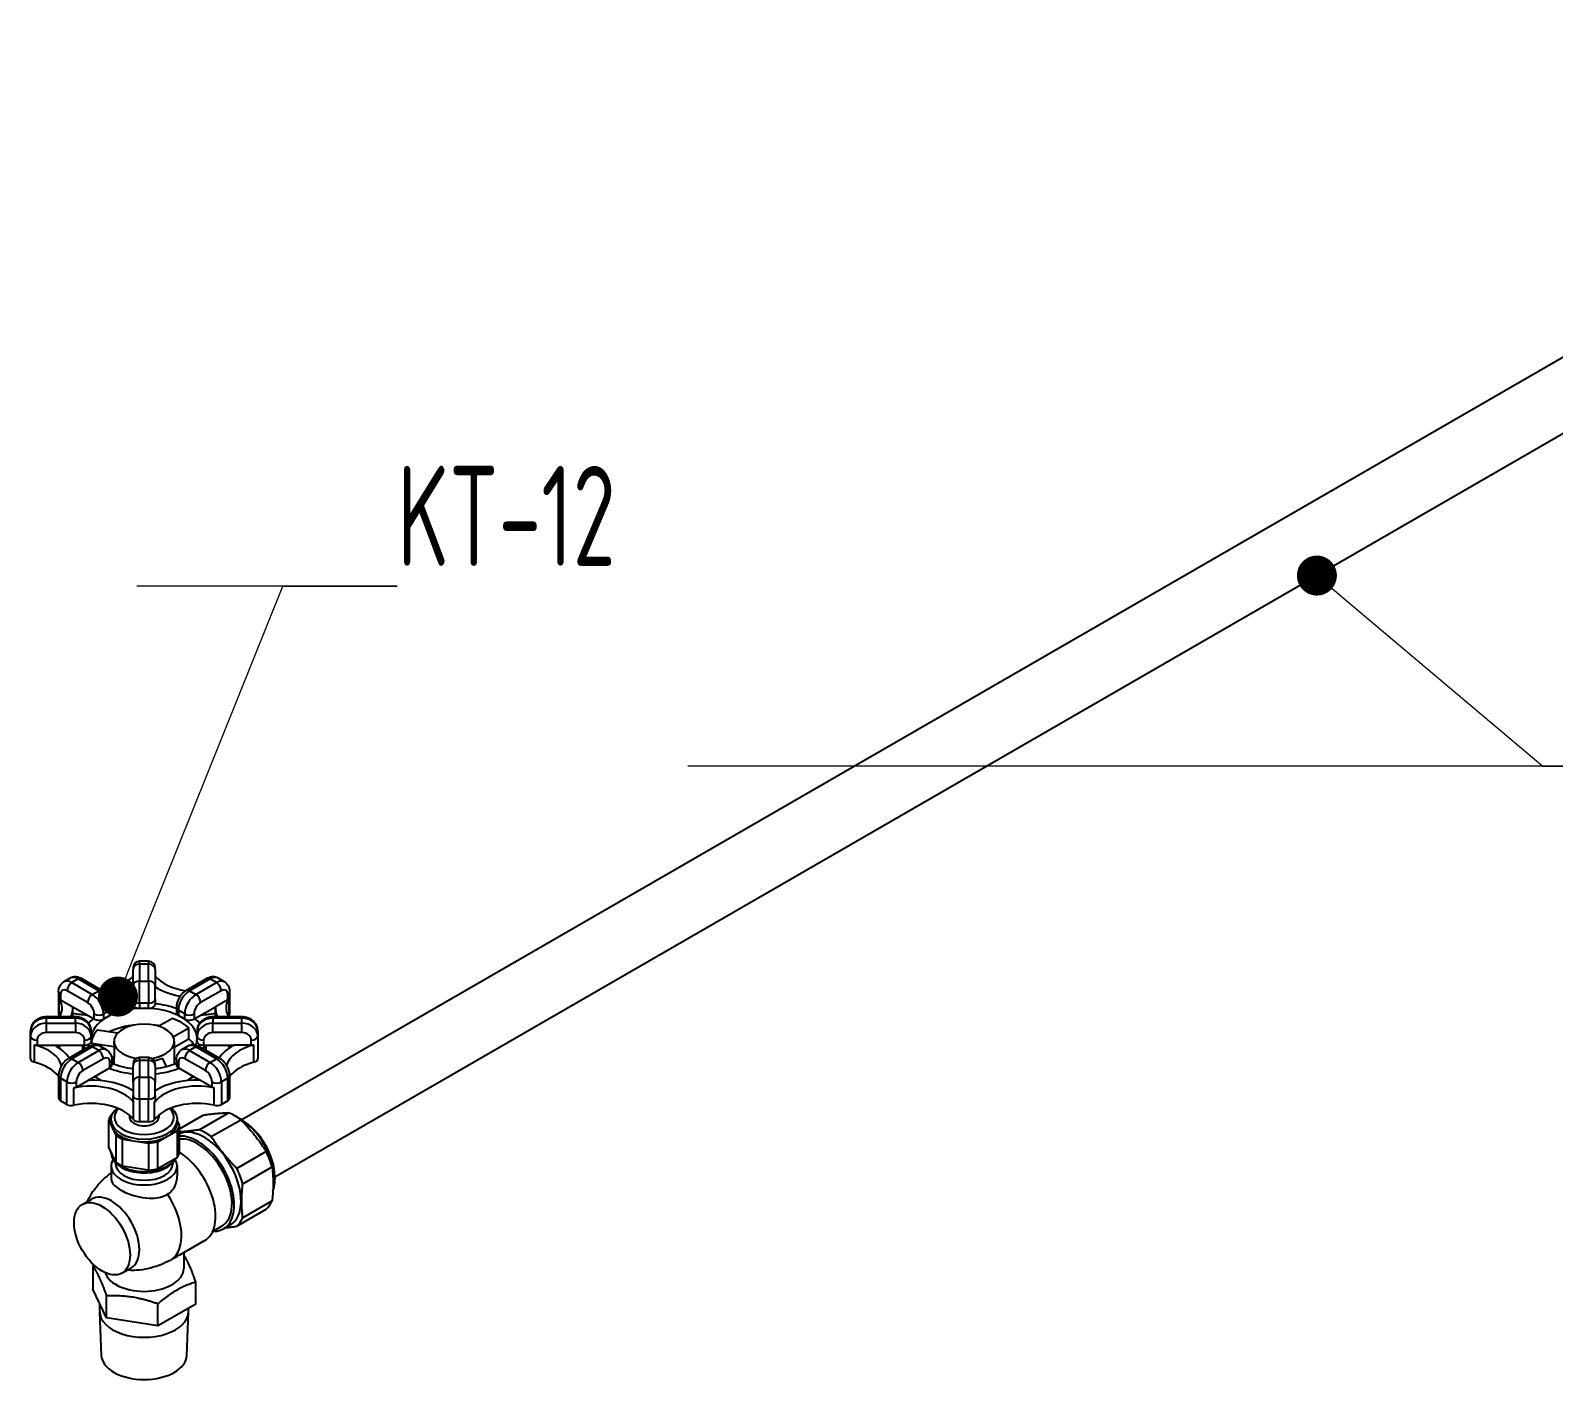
# Model space of a CAD drawing. Header units: millimetres. Extents: x -46397 to 283259, y -8690 to 23983.
# Drawn here: x 233752 to 233980.6, y -1672.2 to -1469.7 of the extents above; entities that cross this region are included whole.
import ezdxf
from ezdxf import colors
from ezdxf.entities.mleader import LeaderData, LeaderLine
from ezdxf.math import Vec2, Vec3

# ---------------------------------------------------------------- set-up
doc = ezdxf.new("R2010")
doc.units = ezdxf.units.MM
doc.layers.add('Long_AM_Visible', color=30, linetype='Continuous', lineweight=25)
doc.styles.add('Long_Text', font='isocp.shx', dxfattribs={"width": 0.7})

# ---------------------------------------------------------------- blocks, each defined once
blk = doc.blocks.new('dsfsdfdsf')
at = {"layer": 'Long_AM_Visible'}
for p, q in [((61.939, 38.052), (5.292, 5.346)), ((62.931, 36.333), (6.284, 3.628)), ((2.226, 10.021), (2.226, 10.109)), ((2.496, 10.109), (2.226, 10.109)), ((2.496, 10.109), (2.496, 10.021)), ((0.142, 9.603), (-0.049, 9.493)), ((2.028, 9.91), (2.028, 9.859)), ((2.028, 9.355), (2.028, 9.859)), ((2.496, 10.021), (2.226, 10.021)), ((2.226, 10.021), (2.226, 9.517)), ((2.496, 9.517), (2.496, 10.021)), ((2.695, 9.859), (2.695, 9.91)), ((2.695, 9.859), (2.695, 9.355)), ((4.771, 9.493), (4.581, 9.603)), ((-0.206, 9.194), (-0.206, 8.52)), ((0.666, 8.87), (0.049, 9.226)), ((0.38, 9.58), (0.189, 9.469)), ((0.189, 9.469), (0.806, 9.113)), ((0.997, 9.223), (0.38, 9.58)), ((1.096, 9.233), (0.479, 9.589)), ((0.806, 9.113), (0.997, 9.223)), ((2.028, 9.355), (2.028, 8.968)), ((2.226, 9.517), (2.496, 9.517)), ((2.226, 8.853), (2.226, 9.517)), ((2.496, 9.517), (2.496, 8.853)), ((2.695, 8.968), (2.695, 9.355)), ((4.243, 9.589), (3.626, 9.233)), ((4.342, 9.58), (3.725, 9.223)), ((3.725, 9.223), (3.916, 9.113)), ((3.916, 9.113), (4.533, 9.469)), ((4.674, 9.226), (4.056, 8.87)), ((4.533, 9.469), (4.342, 9.58)), ((4.928, 9.194), (4.928, 8.52)), ((-0.193, 8.479), (-0.193, 8.997)), ((-0.148, 9.113), (-0.148, 8.957)), ((-0.148, 8.957), (0.217, 8.747)), ((0.217, 8.747), (0.839, 8.388)), ((0.219, 8.44), (0.219, 8.705)), ((1.392, 8.721), (1.392, 8.565)), ((2.028, 8.812), (2.028, 8.968)), ((2.496, 8.853), (2.226, 8.853)), ((2.226, 8.853), (2.226, 8.698)), ((2.226, 8.698), (2.361, 8.698)), ((2.361, 8.698), (2.496, 8.698)), ((2.496, 8.698), (2.496, 8.853)), ((2.695, 8.968), (2.695, 8.812)), ((3.33, 8.721), (3.33, 8.565)), ((3.883, 8.388), (4.505, 8.747)), ((4.503, 8.44), (4.503, 8.705)), ((4.87, 8.957), (4.505, 8.747)), ((4.87, 8.957), (4.87, 9.113)), ((4.915, 8.479), (4.915, 8.997)), ((-0.576, 8.44), (-0.576, 8.403)), ((0.297, 8.44), (-0.576, 8.44)), ((0.297, 8.403), (-0.576, 8.403)), ((-0.576, 8.403), (-0.576, 8.248)), ((-0.576, 8.248), (0.297, 8.248)), ((-0.576, 8.248), (-0.576, 7.971)), ((0.297, 8.44), (0.297, 8.403)), ((0.297, 8.248), (0.297, 8.403)), ((0.297, 8.248), (0.297, 7.971)), ((0.839, 8.388), (0.863, 8.374)), ((0.863, 8.374), (0.863, 8.53)), ((1.334, 8.64), (1.143, 8.53)), ((1.143, 8.53), (1.143, 8.374)), ((1.143, 8.374), (1.239, 8.429)), ((1.239, 8.429), (1.334, 8.484)), ((1.334, 8.484), (1.334, 8.64)), ((3.209, 8.394), (2.799, 8.157)), ((3.579, 8.53), (3.388, 8.64)), ((3.388, 8.64), (3.388, 8.484)), ((3.388, 8.484), (3.484, 8.429)), ((3.484, 8.429), (3.579, 8.374)), ((3.579, 8.374), (3.579, 8.53)), ((3.86, 8.53), (3.86, 8.374)), ((3.86, 8.374), (3.883, 8.388)), ((4.425, 8.403), (4.425, 8.44)), ((5.298, 8.44), (4.425, 8.44)), ((4.425, 8.403), (4.425, 8.248)), ((5.298, 8.403), (4.425, 8.403)), ((4.425, 8.248), (5.298, 8.248)), ((4.425, 7.971), (4.425, 8.248)), ((5.298, 8.403), (5.298, 8.44)), ((5.298, 8.248), (5.298, 8.403)), ((5.298, 7.971), (5.298, 8.248)), ((-1.052, 7.859), (-1.052, 8.015)), ((-1.052, 7.185), (-1.052, 7.859)), ((0.297, 7.971), (-0.576, 7.971)), ((0.774, 8.015), (0.774, 7.859)), ((0.774, 7.859), (0.774, 7.703)), ((1.567, 7.951), (0.956, 8.045)), ((3.234, 7.838), (3.703, 8.109)), ((3.266, 7.532), (3.703, 7.785)), ((3.703, 7.785), (3.703, 8.109)), ((3.949, 7.859), (3.949, 8.015)), ((3.949, 7.703), (3.949, 7.859)), ((5.298, 7.971), (4.425, 7.971)), ((5.774, 8.015), (5.774, 7.859)), ((5.774, 7.859), (5.774, 7.185)), ((-0.934, 7.08), (-0.934, 7.599)), ((-0.854, 7.744), (-0.854, 7.589)), ((-0.854, 7.589), (-0.337, 7.589)), ((-0.337, 7.589), (0.542, 7.589)), ((0.707, 7.548), (0.09, 7.191)), ((0.806, 7.538), (0.189, 7.182)), ((0.38, 7.071), (0.997, 7.428)), ((0.512, 7.589), (0.512, 7.435)), ((0.542, 7.589), (0.575, 7.589)), ((0.575, 7.589), (0.575, 7.744)), ((0.789, 7.654), (1.464, 7.549)), ((0.997, 7.428), (0.806, 7.538)), ((1.235, 7.452), (1.045, 7.562)), ((1.456, 7.7), (1.456, 7.619)), ((1.464, 7.549), (1.464, 7.225)), ((3.266, 7.7), (3.266, 7.028)), ((3.678, 7.562), (3.487, 7.452)), ((3.916, 7.538), (3.725, 7.428)), ((3.725, 7.428), (4.342, 7.071)), ((4.533, 7.182), (3.916, 7.538)), ((4.632, 7.191), (4.015, 7.548)), ((4.147, 7.744), (4.147, 7.589)), ((4.147, 7.589), (4.18, 7.589)), ((4.18, 7.589), (5.059, 7.589)), ((4.211, 7.589), (4.211, 7.435)), ((5.576, 7.589), (5.059, 7.589)), ((5.576, 7.589), (5.576, 7.744)), ((5.656, 7.08), (5.656, 7.599)), ((0.189, 7.182), (0.38, 7.071)), ((1.138, 7.185), (0.52, 6.828)), ((0.689, 6.543), (1.311, 6.902)), ((1.311, 6.902), (1.334, 6.916)), ((1.334, 6.916), (1.334, 7.071)), ((1.384, 7.238), (1.464, 7.225)), ((1.392, 7.152), (1.392, 6.997)), ((1.456, 7.226), (1.456, 7.028)), ((2.028, 7.023), (2.028, 6.972)), ((2.028, 6.468), (2.028, 6.972)), ((2.226, 7.134), (2.226, 7.221)), ((2.496, 7.221), (2.226, 7.221)), ((2.496, 7.134), (2.226, 7.134)), ((2.226, 7.134), (2.226, 6.63)), ((2.496, 7.221), (2.496, 7.134)), ((2.496, 6.63), (2.496, 7.134)), ((2.695, 6.972), (2.695, 7.023)), ((2.695, 6.972), (2.695, 6.468)), ((3.033, 6.951), (2.915, 7.206)), ((3.33, 7.152), (3.33, 6.997)), ((3.388, 7.071), (3.388, 6.916)), ((3.388, 6.916), (3.412, 6.902)), ((3.412, 6.902), (4.033, 6.543)), ((4.202, 6.828), (3.585, 7.185)), ((4.342, 7.071), (4.533, 7.182)), ((-0.206, 6.679), (-0.206, 6.005)), ((0.043, 6.488), (-0.148, 6.598)), ((-0.148, 6.598), (-0.148, 5.924)), ((0.043, 5.814), (0.043, 6.488)), ((0.324, 6.333), (0.689, 6.543)), ((0.324, 6.488), (0.324, 6.333)), ((2.028, 6.468), (2.028, 6.081)), ((2.226, 6.63), (2.496, 6.63)), ((2.226, 5.966), (2.226, 6.63)), ((2.496, 6.63), (2.496, 5.966)), ((2.695, 6.081), (2.695, 6.468)), ((4.399, 6.333), (4.033, 6.543)), ((4.399, 6.333), (4.399, 6.488)), ((4.87, 6.598), (4.679, 6.488)), ((4.679, 6.488), (4.679, 5.814)), ((4.87, 5.924), (4.87, 6.598)), ((4.928, 6.679), (4.928, 6.005)), ((0.255, 5.788), (0.255, 6.307)), ((2.028, 5.925), (2.028, 6.081)), ((2.226, 5.966), (2.226, 5.292)), ((2.496, 5.966), (2.226, 5.966)), ((2.496, 5.292), (2.496, 5.966)), ((2.695, 6.081), (2.695, 5.925)), ((4.467, 5.788), (4.467, 6.307)), ((0.043, 5.814), (-0.148, 5.924)), ((1.411, 5.525), (1.373, 5.503)), ((2.045, 5.36), (2.045, 5.879)), ((2.677, 5.36), (2.677, 5.879)), ((3.424, 5.08), (4.136, 5.492)), ((4.903, 5.56), (4.021, 5.051)), ((4.87, 5.924), (4.679, 5.814)), ((1.298, 5.341), (1.403, 5.115)), ((1.298, 4.531), (1.298, 5.341)), ((1.369, 5.344), (1.369, 5.263)), ((1.403, 5.115), (1.508, 4.889)), ((1.925, 5.486), (1.925, 5.425)), ((2.496, 5.292), (2.226, 5.292)), ((2.798, 5.486), (2.798, 5.425)), ((3.353, 5.344), (3.353, 5.263)), ((3.424, 5.186), (3.353, 5.339)), ((3.424, 4.376), (3.424, 5.186)), ((4.377, 4.846), (5.259, 5.355)), ((5.308, 5.337), (5.238, 5.378)), ((1.508, 4.889), (1.508, 4.079)), ((1.713, 4.77), (2.104, 4.71)), ((1.713, 3.96), (1.713, 4.77)), ((2.104, 4.71), (2.495, 4.649)), ((2.495, 4.649), (2.495, 3.839)), ((2.777, 4.693), (3.063, 4.858)), ((2.777, 3.883), (2.777, 4.693)), ((3.063, 4.858), (3.349, 5.023)), ((3.349, 5.023), (3.349, 4.213)), ((1.403, 4.305), (1.298, 4.531)), ((1.369, 4.378), (1.369, 4.372)), ((1.508, 4.079), (1.403, 4.305)), ((3.349, 4.213), (3.063, 4.048)), ((6.026, 4.401), (5.144, 3.891)), ((1.369, 3.967), (1.369, 3.584)), ((1.502, 4.061), (1.502, 4.03)), ((2.104, 3.9), (1.713, 3.96)), ((2.495, 3.839), (2.104, 3.9)), ((3.063, 4.048), (2.777, 3.883)), ((3.22, 4.061), (3.22, 4.03)), ((3.353, 3.967), (3.353, 3.672)), ((5.322, 3.433), (6.204, 3.942)), ((6.284, 3.647), (6.284, 3.566)), ((0.503, 2.811), (0.784, 2.973)), ((6.204, 2.92), (5.322, 2.411)), ((5.144, 2.158), (6.026, 2.667)), ((4.695, 2.161), (4.42, 2.002)), ((4.945, 2.194), (4.743, 2.077)), ((3.436, 1.296), (4.178, 1.725)), ((0.819, 0.956), (0.826, 0.267)), ((3.552, 1.363), (3.552, 0.889)), ((1.694, 0.749), (1.974, 0.911)), ((3.91, -0.181), (3.91, 0.487)), ((1.227, -0.596), (0.826, 0.267)), ((1.227, -0.596), (1.227, 0.072)), ((1.028, -0.408), (1.028, -0.166)), ((1.077, -1.72), (1.028, -0.424)), ((2.776, -0.835), (2.776, -0.168)), ((3.91, -0.181), (2.776, -0.835)), ((3.646, -1.72), (3.694, -0.424)), ((3.695, -0.408), (3.695, -0.305)), ((2.776, -0.835), (1.227, -0.596))]:
    blk.add_line(p, q, dxfattribs=at)
for centre, start, end in [((2.226, 9.91), 90, 180), ((2.496, 9.91), 0, 90), ((2.226, 7.023), 90, 180), ((2.496, 7.023), 0, 90)]:
    blk.add_arc(centre, 0.198, start, end, dxfattribs=at)
for centre, major_axis, ratio, start_param, end_param in [((0.38, 9.191), (-0.238, 0.412), 0.57735, 5.497787, 6.283185), ((0.38, 9.418), (0.099, 0.172), 0.57735, 0, 0.785398), ((0.76, 10.013), (1.405, 0), 0.57735, 4.962116, 5.83669), ((2.226, 9.859), (-0.198, 0), 0.816497, 4.712389, 6.283185), ((2.496, 9.859), (0.198, 0), 0.816497, 0, 1.570796), ((3.962, 10.013), (1.405, 0), 0.57735, 3.588088, 4.462662), ((4.342, 9.418), (-0.099, 0.172), 0.57735, 5.497787, 6.283185), ((4.342, 9.191), (0.238, 0.412), 0.57735, 0, 0.785398), ((-0.007, 9.194), (-0.198, 0), 0.57735, 0, 0.785398), ((0.049, 9), (-0.139, 0.241), 0.57735, 5.497787, 7.068583), ((0.189, 9.081), (-0.238, 0.412), 0.57735, 5.497787, 6.283185), ((0.189, 9.307), (0.099, 0.172), 0.57735, 0.785398, 2.356194), ((0.997, 9.061), (0.099, 0.172), 0.57735, 0, 0.785398), ((0.997, 8.834), (-0.238, 0.412), 0.57735, 3.926991, 5.497787), ((0.76, 10.013), (1.723, 0), 0.57735, 5.016589, 5.539153), ((2.226, 9.355), (-0.198, 0), 0.816497, 4.712389, 6.283185), ((2.496, 9.355), (0.198, 0), 0.816497, 0, 1.570796), ((3.962, 10.013), (1.723, 0), 0.57735, 3.885625, 4.408189), ((3.725, 8.834), (-0.238, -0.412), 0.57735, 3.926991, 5.497787), ((3.725, 9.061), (-0.099, 0.172), 0.57735, 5.497787, 6.283185), ((4.533, 9.081), (0.238, 0.412), 0.57735, 0, 0.785398), ((4.533, 9.307), (0.099, -0.172), 0.57735, 0.785398, 2.356194), ((4.674, 9), (0.139, 0.241), 0.57735, 5.497787, 7.068583), ((4.73, 9.194), (0.198, 0), 0.57735, 5.497787, 6.283185), ((-1.504, 8.705), (1.405, 0), 0.57735, 5.949711, 6.651059), ((-0.007, 9.038), (-0.198, 0), 0.57735, 0.367874, 0.785398), ((-1.504, 8.705), (1.723, 0), 0.57735, 6.012901, 6.324551), ((0.806, 8.951), (0.099, 0.172), 0.57735, 0.785398, 2.356194), ((0.666, 8.643), (-0.139, 0.241), 0.57735, 3.926991, 5.497787), ((0.806, 8.724), (0.238, -0.412), 0.57735, 0.785398, 2.356194), ((2.361, 7.781), (1.588, 0), 0.57735, 1.570796, 2.356194), ((1.194, 8.721), (0.198, 0), 0.57735, 5.497787, 6.283185), ((2.361, 7.781), (1.849, 0), 0.57735, 1.752045, 2.122267), ((2.226, 8.968), (-0.198, 0), 0.57735, 0, 1.570796), ((2.226, 8.812), (-0.198, 0), 0.57735, 0, 1.570796), ((2.361, 7.781), (1.587, 0), 0.57735, 0.785398, 1.570796), ((2.496, 8.968), (0.198, 0), 0.57735, 4.712389, 6.283185), ((2.496, 8.812), (0.198, 0), 0.57735, 4.712389, 6.283185), ((2.361, 7.781), (1.849, 0), 0.57735, 1.019325, 1.389548), ((3.529, 8.721), (-0.198, 0), 0.57735, 0, 0.785398), ((3.916, 8.724), (0.238, 0.412), 0.57735, 0.785398, 2.356194), ((4.056, 8.643), (-0.139, -0.241), 0.57735, 3.926991, 5.497787), ((3.916, 8.951), (0.099, -0.172), 0.57735, 0.785398, 2.356194), ((6.226, 8.705), (-1.723, 0), 0.57735, 6.24182, 6.553469), ((6.226, 8.705), (-1.405, 0), 0.57735, 5.915311, 6.61666), ((4.73, 9.038), (0.198, 0), 0.57735, 5.497787, 5.915311), ((-0.576, 8.015), (-0.476, 0), 0.816497, 4.712389, 6.283185), ((-0.576, 7.859), (-0.476, 0), 0.816497, 4.712389, 6.283185), ((-0.007, 8.52), (-0.198, 0), 0.57735, 0, 0.367874), ((-1.504, 8.187), (1.405, 0), 0.57735, 0.325207, 0.367874), ((0.76, 9.494), (1.723, 0), 0.57735, 4.392824, 4.643394), ((0.297, 8.015), (0.476, 0), 0.816497, 0, 1.570796), ((0.297, 7.859), (0.476, 0), 0.816497, 0, 1.570796), ((2.361, 7.781), (1.849, 0), 0.57735, 2.537443, 2.690235), ((2.361, 7.781), (-1.587, 0), 0.57735, 5.497787, 6.283185), ((1.003, 8.611), (0.198, 0), 0.57735, 3.926991, 5.497787), ((1.003, 8.455), (-0.198, 0), 0.57735, 0.785398, 2.356194), ((1.194, 8.565), (0.198, 0), 0.57735, 5.497787, 6.283185), ((2.361, 7.619), (-1.587, 0), 0.57735, 3.705176, 4.148805), ((3.529, 8.565), (-0.198, 0), 0.57735, 0, 0.785398), ((2.361, 7.781), (1.588, 0), 0.57735, 0, 0.785398), ((3.719, 8.611), (0.198, 0), 0.57735, 3.926991, 5.497787), ((3.719, 8.455), (-0.198, 0), 0.57735, 0.785398, 2.356194), ((2.361, 7.781), (1.849, 0), 0.57735, 0.451358, 0.60415), ((4.425, 8.015), (-0.476, 0), 0.816497, 4.712389, 6.283185), ((4.425, 7.859), (-0.476, 0), 0.816497, 4.712389, 6.283185), ((3.962, 9.494), (1.723, 0), 0.57735, 4.781384, 5.031954), ((6.226, 8.187), (-1.405, 0), 0.57735, 5.915311, 5.957978), ((4.73, 8.52), (0.198, 0), 0.57735, 5.915311, 6.283185), ((5.298, 8.015), (0.476, 0), 0.816497, 0, 1.570796), ((5.298, 7.859), (0.476, 0), 0.816497, 0, 1.570796), ((-0.854, 7.859), (-0.198, 0), 0.57735, 0, 1.570796), ((-0.576, 7.744), (-0.278, 0), 0.816497, 4.712389, 6.283185), ((0.297, 7.744), (0.278, 0), 0.816497, 0, 1.570796), ((0.575, 7.859), (0.198, 0), 0.57735, 4.712389, 6.283185), ((2.361, 7.781), (-1.588, 0), 0.57735, 0, 0.210009), ((2.361, 7.619), (-1.588, 0), 0.57735, 5.799571, 6.194681), ((2.361, 7.295), (1.588, 0), 0.57735, 1.745608, 2.283588), ((2.361, 7.7), (0.905, 0), 0.57735, 4.973114, 10.734849), ((2.361, 7.295), (1.587, 0), 0.57735, 1.274689, 1.395985), ((2.361, 7.295), (1.587, 0), 0.57735, 0.339017, 0.563584), ((2.361, 7.781), (1.588, 0), 0.57735, 6.073176, 6.283185), ((4.147, 7.859), (-0.198, 0), 0.57735, 0, 1.570796), ((4.425, 7.744), (-0.278, 0), 0.816497, 4.712389, 6.283185), ((5.298, 7.744), (0.278, 0), 0.816497, 0, 1.570796), ((5.576, 7.859), (0.198, 0), 0.57735, 4.712389, 6.283185), ((-0.854, 7.703), (-0.198, 0), 0.57735, 1.153272, 1.570796), ((-1.504, 6.857), (1.405, 0), 0.57735, 0.155736, 1.153272), ((-1.504, 6.857), (1.723, 0), 0.57735, 0.356127, 0.826764), ((-1.504, 8.187), (1.723, 0), 0.57735, 5.55083, 5.637805), ((2.361, 7.781), (-1.849, 0), 0.57735, 0.181248, 0.287113), ((0.575, 7.703), (0.198, 0), 0.57735, 4.712389, 6.283185), ((0.806, 7.376), (-0.099, 0.172), 0.57735, 5.497787, 6.283185), ((0.806, 7.149), (0.238, 0.412), 0.57735, 0, 0.785398), ((0.997, 7.039), (0.238, 0.412), 0.57735, 0, 0.785398), ((0.997, 7.266), (-0.099, 0.172), 0.57735, 3.926991, 5.497787), ((2.361, 7.619), (-0.905, 0), 0.57735, 0, 0.134454), ((3.725, 7.039), (-0.238, 0.412), 0.57735, 5.497787, 6.283185), ((3.725, 7.266), (-0.099, -0.172), 0.57735, 3.926991, 5.497787), ((3.916, 7.149), (-0.238, 0.412), 0.57735, 5.497787, 6.283185), ((3.916, 7.376), (0.099, 0.172), 0.57735, 0, 0.785398), ((4.147, 7.703), (-0.198, 0), 0.57735, 0, 1.570796), ((2.361, 7.781), (1.849, 0), 0.57735, 5.996072, 6.101937), ((6.226, 6.857), (-1.723, 0), 0.57735, 5.456421, 5.927058), ((6.226, 6.857), (-1.405, 0), 0.57735, 5.129913, 6.127449), ((6.226, 8.187), (1.723, 0), 0.57735, 3.786973, 3.873948), ((5.576, 7.703), (0.198, 0), 0.57735, 4.712389, 5.129913), ((-0.854, 7.185), (-0.198, 0), 0.57735, 0, 1.153272), ((-1.504, 6.338), (-1.405, 0), 0.57735, 3.5349, 4.294865), ((0.189, 6.793), (-0.238, -0.412), 0.57735, 3.926991, 5.497787), ((0.38, 6.683), (0.238, 0.412), 0.57735, 0.785398, 2.356194), ((0.189, 7.02), (-0.099, 0.172), 0.57735, 5.497787, 6.283185), ((0.38, 6.909), (-0.099, 0.172), 0.57735, 3.926991, 5.497787), ((1.138, 6.958), (0.139, 0.241), 0.57735, 5.497787, 7.068583), ((2.361, 7.781), (-1.849, 0), 0.57735, 0.966646, 1.389548), ((1.194, 7.152), (0.198, 0), 0.57735, 5.497787, 6.283185), ((1.194, 6.997), (0.198, 0), 0.57735, 5.497787, 6.283185), ((2.361, 7.781), (-1.588, 0), 0.57735, 0.914242, 1.359221), ((2.226, 6.972), (-0.198, 0), 0.816497, 4.712389, 6.283185), ((2.496, 6.972), (0.198, 0), 0.816497, 0, 1.570796), ((2.361, 7.619), (0.905, 0), 0.57735, 5.054907, 5.370442), ((2.361, 7.781), (-1.587, 0), 0.57735, 1.782371, 2.227351), ((2.361, 7.781), (-1.849, 0), 0.57735, 1.752045, 2.174946), ((3.529, 7.152), (-0.198, 0), 0.57735, 0, 0.785398), ((3.529, 6.997), (-0.198, 0), 0.57735, 0, 0.785398), ((3.585, 6.958), (-0.139, 0.241), 0.57735, 5.497787, 7.068583), ((4.342, 6.909), (-0.099, -0.172), 0.57735, 3.926991, 5.497787), ((4.342, 6.683), (0.238, -0.412), 0.57735, 0.785398, 2.356194), ((4.533, 7.02), (0.099, 0.172), 0.57735, 0, 0.785398), ((4.533, 6.793), (-0.238, 0.412), 0.57735, 3.926991, 5.497787), ((6.226, 6.338), (-1.405, 0), 0.57735, 5.129913, 5.889878), ((5.576, 7.185), (0.198, 0), 0.57735, 5.129913, 6.283185), ((-0.007, 6.679), (-0.198, 0), 0.57735, 0, 0.785398), ((0.183, 6.569), (-0.198, 0), 0.57735, 0.785398, 2.356194), ((0.76, 5.55), (-1.405, 0), 0.57735, 3.559117, 5.080263), ((0.52, 6.602), (-0.139, -0.241), 0.57735, 3.926991, 5.497787), ((0.76, 5.55), (-1.723, 0), 0.57735, 3.885625, 4.753755), ((2.361, 7.295), (-1.849, 0), 0.57735, 0.643289, 0.802054), ((2.226, 6.468), (-0.198, 0), 0.816497, 4.712389, 6.283185), ((2.496, 6.468), (0.198, 0), 0.816497, 0, 1.570796), ((3.962, 5.55), (-1.405, 0), 0.57735, 4.344515, 5.865661), ((3.962, 5.55), (-1.723, 0), 0.57735, 4.671023, 5.539153), ((2.361, 7.295), (-1.849, 0), 0.57735, 2.339538, 2.498303), ((4.202, 6.602), (-0.139, 0.241), 0.57735, 3.926991, 5.497787), ((4.539, 6.569), (-0.198, 0), 0.57735, 0.785398, 2.356194), ((4.73, 6.679), (0.198, 0), 0.57735, 5.497787, 6.283185), ((-0.007, 6.005), (-0.198, 0), 0.57735, 0, 0.785398), ((0.183, 6.414), (-0.198, 0), 0.57735, 1.93867, 2.356194), ((0.76, 5.031), (-1.405, 0), 0.57735, 3.559117, 5.080263), ((2.361, 7.295), (-1.849, 0), 0.57735, 1.365498, 1.389548), ((2.226, 6.081), (-0.198, 0), 0.57735, 0, 1.570796), ((2.496, 6.081), (0.198, 0), 0.57735, 4.712389, 6.283185), ((3.962, 5.031), (-1.405, 0), 0.57735, 4.344515, 5.865661), ((2.361, 7.295), (-1.849, 0), 0.57735, 1.752045, 1.776095), ((4.539, 6.414), (0.198, 0), 0.57735, 3.926991, 4.344515), ((4.73, 6.005), (0.198, 0), 0.57735, 5.497787, 6.283185), ((0.183, 5.895), (-0.198, 0), 0.57735, 0.785398, 1.93867), ((2.361, 5.263), (-1.072, 0), 0.57735, 5.885104, 6.157668), ((2.361, 5.425), (-0.893, 0), 0.57735, 5.753516, 9.954448), ((2.226, 5.925), (-0.198, 0), 0.57735, 0, 0.417524), ((2.496, 5.925), (0.198, 0), 0.57735, 5.865661, 6.283185), ((4.539, 5.895), (-0.198, 0), 0.57735, 1.202922, 2.356194), ((5.081, 4.079), (-0.853, 1.478), 0.57735, 5.349939, 5.645636), ((2.361, 5.344), (0.992, 0), 0.57735, 3.141593, 6.283185), ((2.361, 5.263), (-0.992, 0), 0.57735, 0, 0.261799), ((2.361, 5.263), (-0.992, 0), 0.57735, 0.261799, 1.308997), ((2.361, 5.425), (-0.437, 0), 0.57735, 0, 3.141593), ((2.226, 5.407), (-0.198, 0), 0.57735, 0.417524, 1.570796), ((2.496, 5.407), (-0.198, 0), 0.57735, 1.570796, 2.724069), ((2.361, 5.263), (0.992, 0), 0.57735, 5.497787, 6.283185), ((2.361, 5.263), (1.072, 0), 0.57735, 5.885104, 6.157668), ((4.163, 3.549), (0.783, -1.356), 0.57735, 0, 3.086715), ((4.199, 3.57), (-0.853, 1.478), 0.57735, 5.349939, 5.645636), ((5.238, 4.17), (-0.74, 1.281), 0.57735, 3.59679, 5.54315), ((5.308, 4.21), (0.69, -1.195), 0.57735, 0.785398, 2.356194), ((2.361, 5.263), (-1.072, 0), 0.57735, 0.649116, 0.92168), ((2.361, 5.263), (-0.992, 0), 0.57735, 1.308997, 2.356194), ((2.361, 5.263), (-1.072, 0), 0.57735, 1.696314, 1.968878), ((3.961, 3.432), (0.783, -1.356), 0.57735, 5.92959, 9.145402), ((3.961, 3.432), (0.734, -1.272), 0.57735, 0, 2.899146), ((2.361, 3.967), (0.992, 0), 0.57735, 2.796754, 6.628023), ((2.361, 4.372), (-0.992, 0), 0.57735, 0, 0.533196), ((2.361, 4.372), (0.992, 0), 0.57735, 3.685639, 5.948814), ((2.361, 4.453), (1.072, 0), 0.57735, 5.885104, 6.157668), ((3.385, 3.1), (0.794, -1.375), 0.57735, 0, 2.321417), ((5.081, 4.079), (-0.853, 1.478), 0.57735, 4.302741, 4.598438), ((2.361, 4.03), (0.859, 0), 0.57735, 3.141593, 6.283185), ((2.361, 4.453), (-1.072, 0), 0.57735, 0.649116, 0.92168), ((2.361, 4.453), (-1.072, 0), 0.57735, 1.696314, 1.968878), ((4.199, 3.57), (-0.853, 1.478), 0.57735, 4.302741, 4.598438), ((1.379, 1.942), (-0.595, 1.031), 0.57735, 3.141593, 6.283185), ((2.361, 2.509), (0.794, -1.375), 0.57735, 0.062664, 1.681063), ((5.081, 4.079), (0.853, -1.478), 0.57735, 0.113951, 0.409648), ((4.199, 3.57), (0.853, -1.478), 0.57735, 0.113951, 0.409648), ((2.361, 0.889), (-1.191, 0), 0.57735, 0.18865, 3.141593), ((2.361, -0.408), (-1.333, 0), 0.57735, 0, 3.141593), ((2.361, -1.704), (1.285, 0), 0.57735, 3.163322, 6.261456)]:
    blk.add_ellipse(centre, major_axis=major_axis, ratio=ratio, start_param=start_param, end_param=end_param, dxfattribs=at)
blk.add_ellipse((1.098, 1.78), major_axis=(0.595, -1.031), ratio=0.57735, dxfattribs=at)
for points, knots in [([(0.479, 9.589), (0.461, 9.6), (0.442, 9.609), (0.402, 9.625), (0.381, 9.632), (0.336, 9.641), (0.313, 9.643), (0.264, 9.642), (0.239, 9.639), (0.189, 9.626), (0.165, 9.616), (0.142, 9.603)], [3.1415927, 3.1415927, 3.1415927, 3.1415927, 3.2986723, 3.2986723, 3.4557519, 3.4557519, 3.6128316, 3.6128316, 3.7699112, 3.7699112, 3.9269908, 3.9269908, 3.9269908, 3.9269908]), ([(4.581, 9.603), (4.558, 9.616), (4.533, 9.626), (4.483, 9.639), (4.458, 9.642), (4.41, 9.643), (4.386, 9.641), (4.342, 9.632), (4.32, 9.625), (4.28, 9.609), (4.261, 9.6), (4.243, 9.589)], [2.3561945, 2.3561945, 2.3561945, 2.3561945, 2.5132741, 2.5132741, 2.6703538, 2.6703538, 2.8274334, 2.8274334, 2.984513, 2.984513, 3.1415927, 3.1415927, 3.1415927, 3.1415927]), ([(-0.206, 9.194), (-0.206, 9.215), (-0.204, 9.236), (-0.198, 9.279), (-0.193, 9.3), (-0.179, 9.343), (-0.169, 9.365), (-0.144, 9.407), (-0.129, 9.427), (-0.093, 9.463), (-0.072, 9.48), (-0.049, 9.493)], [1.5707963, 1.5707963, 1.5707963, 1.5707963, 1.727876, 1.727876, 1.8849556, 1.8849556, 2.0420352, 2.0420352, 2.1991149, 2.1991149, 2.3561945, 2.3561945, 2.3561945, 2.3561945]), ([(1.392, 8.721), (1.392, 8.763), (1.387, 8.803), (1.367, 8.883), (1.354, 8.922), (1.319, 8.996), (1.299, 9.032), (1.251, 9.099), (1.224, 9.13), (1.165, 9.187), (1.133, 9.212), (1.096, 9.233)], [1.570796, 1.570796, 1.570796, 1.570796, 1.884956, 1.884956, 2.199115, 2.199115, 2.513274, 2.513274, 2.827433, 2.827433, 3.141593, 3.141593, 3.141593, 3.141593]), ([(3.626, 9.233), (3.59, 9.212), (3.557, 9.187), (3.498, 9.13), (3.471, 9.099), (3.424, 9.032), (3.403, 8.996), (3.369, 8.922), (3.355, 8.883), (3.336, 8.803), (3.33, 8.763), (3.33, 8.721)], [3.141593, 3.141593, 3.141593, 3.141593, 3.455752, 3.455752, 3.769911, 3.769911, 4.08407, 4.08407, 4.39823, 4.39823, 4.712389, 4.712389, 4.712389, 4.712389]), ([(4.771, 9.493), (4.794, 9.48), (4.815, 9.463), (4.851, 9.427), (4.867, 9.407), (4.891, 9.365), (4.901, 9.343), (4.915, 9.3), (4.92, 9.279), (4.927, 9.236), (4.928, 9.215), (4.928, 9.194)], [3.9269908, 3.9269908, 3.9269908, 3.9269908, 4.0840704, 4.0840704, 4.2411501, 4.2411501, 4.3982297, 4.3982297, 4.5553093, 4.5553093, 4.712389, 4.712389, 4.712389, 4.712389]), ([(-0.576, 8.44), (-0.622, 8.44), (-0.668, 8.434), (-0.757, 8.41), (-0.8, 8.393), (-0.88, 8.345), (-0.917, 8.315), (-0.98, 8.244), (-1.006, 8.203), (-1.041, 8.117), (-1.05, 8.072), (-1.052, 8.023), (-1.052, 8.019), (-1.052, 8.015)], [3.141593, 3.141593, 3.141593, 3.141593, 3.455752, 3.455752, 3.769911, 3.769911, 4.08407, 4.08407, 4.398217, 4.398217, 4.685712, 4.685712, 4.712389, 4.712389, 4.712389, 4.712389]), ([(0.774, 8.015), (0.774, 8.058), (0.766, 8.101), (0.738, 8.183), (0.716, 8.222), (0.661, 8.293), (0.627, 8.325), (0.551, 8.378), (0.509, 8.398), (0.421, 8.427), (0.376, 8.436), (0.319, 8.44), (0.308, 8.44), (0.297, 8.44)], [1.570796, 1.570796, 1.570796, 1.570796, 1.846879, 1.846879, 2.131894, 2.131894, 2.439873, 2.439873, 2.754033, 2.754033, 3.068192, 3.068192, 3.141593, 3.141593, 3.141593, 3.141593]), ([(4.425, 8.44), (4.379, 8.44), (4.333, 8.434), (4.244, 8.41), (4.2, 8.393), (4.12, 8.345), (4.083, 8.315), (4.02, 8.244), (3.994, 8.203), (3.96, 8.117), (3.95, 8.072), (3.949, 8.023), (3.949, 8.019), (3.949, 8.015)], [3.141593, 3.141593, 3.141593, 3.141593, 3.455752, 3.455752, 3.769911, 3.769911, 4.08407, 4.08407, 4.398217, 4.398217, 4.685712, 4.685712, 4.712389, 4.712389, 4.712389, 4.712389]), ([(5.774, 8.015), (5.774, 8.058), (5.767, 8.101), (5.738, 8.183), (5.717, 8.222), (5.662, 8.293), (5.628, 8.325), (5.552, 8.378), (5.51, 8.398), (5.422, 8.427), (5.376, 8.436), (5.32, 8.44), (5.309, 8.44), (5.298, 8.44)], [1.570796, 1.570796, 1.570796, 1.570796, 1.846879, 1.846879, 2.131894, 2.131894, 2.439873, 2.439873, 2.754033, 2.754033, 3.068192, 3.068192, 3.141593, 3.141593, 3.141593, 3.141593]), ([(1.045, 7.562), (1.022, 7.575), (0.997, 7.585), (0.947, 7.598), (0.922, 7.601), (0.874, 7.602), (0.85, 7.599), (0.806, 7.59), (0.784, 7.584), (0.744, 7.568), (0.725, 7.558), (0.707, 7.548)], [2.3561945, 2.3561945, 2.3561945, 2.3561945, 2.5132741, 2.5132741, 2.6703538, 2.6703538, 2.8274334, 2.8274334, 2.984513, 2.984513, 3.1415927, 3.1415927, 3.1415927, 3.1415927]), ([(1.235, 7.452), (1.258, 7.438), (1.279, 7.422), (1.315, 7.385), (1.331, 7.365), (1.355, 7.323), (1.365, 7.302), (1.379, 7.259), (1.384, 7.237), (1.391, 7.194), (1.392, 7.173), (1.392, 7.152)], [3.9269908, 3.9269908, 3.9269908, 3.9269908, 4.0840704, 4.0840704, 4.2411501, 4.2411501, 4.3982297, 4.3982297, 4.5553093, 4.5553093, 4.712389, 4.712389, 4.712389, 4.712389]), ([(3.33, 7.152), (3.33, 7.173), (3.332, 7.194), (3.338, 7.237), (3.343, 7.259), (3.357, 7.302), (3.367, 7.323), (3.392, 7.365), (3.407, 7.385), (3.443, 7.422), (3.464, 7.438), (3.487, 7.452)], [1.5707963, 1.5707963, 1.5707963, 1.5707963, 1.727876, 1.727876, 1.8849556, 1.8849556, 2.0420352, 2.0420352, 2.1991149, 2.1991149, 2.3561945, 2.3561945, 2.3561945, 2.3561945]), ([(4.015, 7.548), (3.997, 7.558), (3.978, 7.568), (3.938, 7.584), (3.917, 7.59), (3.872, 7.599), (3.849, 7.602), (3.8, 7.601), (3.775, 7.598), (3.725, 7.585), (3.701, 7.575), (3.678, 7.562)], [3.1415927, 3.1415927, 3.1415927, 3.1415927, 3.2986723, 3.2986723, 3.4557519, 3.4557519, 3.6128316, 3.6128316, 3.7699112, 3.7699112, 3.9269908, 3.9269908, 3.9269908, 3.9269908]), ([(0.09, 7.191), (0.054, 7.171), (0.021, 7.145), (-0.038, 7.089), (-0.065, 7.058), (-0.112, 6.991), (-0.133, 6.955), (-0.167, 6.88), (-0.181, 6.841), (-0.2, 6.762), (-0.206, 6.721), (-0.206, 6.679)], [3.141593, 3.141593, 3.141593, 3.141593, 3.455752, 3.455752, 3.769911, 3.769911, 4.08407, 4.08407, 4.39823, 4.39823, 4.712389, 4.712389, 4.712389, 4.712389]), ([(4.928, 6.679), (4.928, 6.721), (4.923, 6.762), (4.903, 6.841), (4.89, 6.88), (4.855, 6.955), (4.834, 6.991), (4.787, 7.058), (4.76, 7.089), (4.701, 7.145), (4.669, 7.171), (4.632, 7.191)], [1.570796, 1.570796, 1.570796, 1.570796, 1.884956, 1.884956, 2.199115, 2.199115, 2.513274, 2.513274, 2.827433, 2.827433, 3.141593, 3.141593, 3.141593, 3.141593]), ([(1.369, 5.344), (1.369, 5.406), (1.384, 5.467), (1.44, 5.586), (1.484, 5.642), (1.542, 5.696), (1.546, 5.699), (1.55, 5.702)], [3.9269908, 3.9269908, 3.9269908, 3.9269908, 4.1963109, 4.1963109, 4.4888985, 4.4888985, 4.5091629, 4.5091629, 4.5091629, 4.5091629]), ([(3.172, 5.702), (3.174, 5.701), (3.175, 5.7), (3.239, 5.643), (3.288, 5.58), (3.341, 5.457), (3.353, 5.401), (3.353, 5.344)], [6.4864114, 6.4864114, 6.4864114, 6.4864114, 6.4937316, 6.4937316, 6.8228684, 6.8228684, 7.0685835, 7.0685835, 7.0685835, 7.0685835]), ([(1.369, 4.372), (1.369, 4.31), (1.384, 4.249), (1.44, 4.13), (1.484, 4.074), (1.599, 3.969), (1.674, 3.921), (1.843, 3.841), (1.939, 3.81), (2.141, 3.769), (2.247, 3.758), (2.458, 3.757), (2.564, 3.767), (2.766, 3.806), (2.862, 3.835), (3.036, 3.913), (3.113, 3.961), (3.234, 4.069), (3.28, 4.127), (3.311, 4.192)], [2.356194, 2.356194, 2.356194, 2.356194, 2.625515, 2.625515, 2.918102, 2.918102, 3.246316, 3.246316, 3.583438, 3.583438, 3.918099, 3.918099, 4.251353, 4.251353, 4.585869, 4.585869, 4.922935, 4.922935, 5.227417, 5.227417, 5.227417, 5.227417]), ([(0.658, 2.901), (0.666, 2.916), (0.673, 2.932), (0.722, 3.028), (0.769, 3.112), (0.883, 3.279), (0.948, 3.364), (1.098, 3.528), (1.181, 3.607), (1.304, 3.707), (1.336, 3.731), (1.369, 3.755)], [1.9736479, 1.9736479, 1.9736479, 1.9736479, 1.9917355, 1.9917355, 2.0828503, 2.0828503, 2.173965, 2.173965, 2.2650798, 2.2650798, 2.2961487, 2.2961487, 2.2961487, 2.2961487]), ([(3.063, 3.116), (3.154, 3.169), (3.23, 3.252), (3.33, 3.452), (3.353, 3.566), (3.353, 3.672)], [-2.4759229, -2.4759229, -2.4759229, -2.4759229, -2.1652048, -2.1652048, -1.8544867, -1.8544867, -1.8544867, -1.8544867]), ([(1.369, 3.584), (1.369, 3.545), (1.38, 3.506), (1.429, 3.422), (1.469, 3.378), (1.568, 3.297), (1.624, 3.26), (1.754, 3.189), (1.827, 3.156), (2.001, 3.09), (2.103, 3.059), (2.341, 3.009), (2.476, 2.995), (2.693, 3.002), (2.777, 3.013), (2.931, 3.052), (3.001, 3.08), (3.063, 3.116)], [3.145773, 3.145773, 3.145773, 3.145773, 3.357299, 3.357299, 3.596807, 3.596807, 3.806045, 3.806045, 4.020378, 4.020378, 4.278667, 4.278667, 4.603526, 4.603526, 4.82121, 4.82121, 5.031564, 5.031564, 5.031564, 5.031564]), ([(3.203, 1.165), (3.122, 1.119), (3.031, 1.073), (2.796, 0.973), (2.65, 0.923), (2.376, 0.857), (2.25, 0.838), (2.128, 0.833)], [3.0355812, 3.0355812, 3.0355812, 3.0355812, 3.3113022, 3.3113022, 3.6815207, 3.6815207, 3.9876828, 3.9876828, 3.9876828, 3.9876828]), ([(3.436, 1.296), (3.412, 1.283), (3.385, 1.268), (3.311, 1.227), (3.26, 1.198), (3.203, 1.165)], [-3.3623039, -3.3623039, -3.3623039, -3.3623039, -3.2296406, -3.2296406, -3.0377626, -3.0377626, -3.0377626, -3.0377626]), ([(2.128, 0.833), (2.092, 0.831), (2.057, 0.831), (1.989, 0.831), (1.956, 0.832), (1.898, 0.835), (1.873, 0.836), (1.849, 0.838)], [5.7895339, 5.7895339, 5.7895339, 5.7895339, 5.82229928, 5.82229928, 5.85506467, 5.85506467, 5.88033376, 5.88033376, 5.88033376, 5.88033376])]:
    blk.add_open_spline(points, degree=3, knots=knots, dxfattribs=at)
for points, weights in [([(4.136, 5.492), (4.579, 5.56), (4.903, 5.56)], [2.21417330191, 2.38023629956, 2.21417330191]), ([(4.021, 5.051), (3.681, 4.998), (3.424, 4.986)], [2.19343920272, 2.31774480046, 2.25419464352]), ([(5.259, 5.355), (5.701, 4.912), (6.026, 4.401)], [2.21417330191, 2.38023629956, 2.21417330191]), ([(5.144, 3.891), (4.701, 4.334), (4.377, 4.846)], [2.19343920272, 2.35794714293, 2.19343920272]), ([(6.204, 3.942), (6.263, 3.465), (6.204, 2.92)], [2.21417330191, 2.38023629956, 2.21417330191]), ([(5.322, 2.411), (5.263, 2.888), (5.322, 3.433)], [2.18058853235, 2.34413267227, 2.18058853235]), ([(4.806, 2.113), (4.96, 2.129), (5.144, 2.158)], [2.27228098237, 2.25894007723, 2.19343920272]), ([(0.819, 0.956), (0.838, 0.973), (0.856, 0.989)], [1.65878225226, 1.66630682899, 1.67340360343]), ([(0.819, 0.956), (1.022, 0.669), (1.227, 0.072)], [1.66338151687, 1.90835487652, 1.6559498784]), ([(3.91, 0.487), (3.726, 1.025), (3.552, 1.298)], [1.6559498784, 1.88041424155, 1.71152260021]), ([(2.776, -0.168), (3.343, 0.317), (3.91, 0.487)], [1.6559498784, 1.91212621612, 1.6559498784]), ([(1.227, 0.072), (2.002, 0.109), (2.776, -0.168)], [1.6559498784, 1.91212621612, 1.6559498784])]:
    blk.add_rational_spline(points, weights, degree=2, dxfattribs=at)
blk = doc.blocks.new('_Dot')
at = {"color": 0, "linetype": 'ByBlock', "lineweight": -2}
blk.add_line((-0.5, 0), (-1, 0), dxfattribs=at)
at = {"color": 0, "linetype": 'ByBlock', "const_width": 0.5}
blk.add_lwpolyline([(-0.25, 0, 1), (0.25, 0, 1)], format="xyb", close=True, dxfattribs=at)

msp = doc.modelspace()

# ---------------------------------------------------------------- block references
at = {"layer": 'Long_AM_Visible', "xscale": 5, "yscale": 5, "zscale": 5}
msp.add_blockref('dsfsdfdsf', (233757.28, -1659.98), dxfattribs=at)

# ---------------------------------------------------------------- leaders
at = {"layer": 'Long_AM_Visible'}
ml = msp.add_multileader_mtext('Standard', dxfattribs=at)
ml.set_content('KT-12', color=2, style='Long_Text')
ml.set_leader_properties(color=3, lineweight=9)
ml.set_arrow_properties(name='DOT')
ml.build(insert=Vec2(0, 0))
ml.multileader.update_dxf_attribs({"text_left_attachment_type": 5, "text_right_attachment_type": 5, "dogleg_length": 17.17, "arrow_head_size": 6})
ctx = ml.context
ctx.base_point, ctx.char_height, ctx.arrow_head_size, ctx.landing_gap_size, ctx.plane_origin = Vec3(233807.06, -1553.15), 15, 6, 0, Vec3(233837.26, -1640.03)
ctx.left_attachment, ctx.right_attachment = 5, 5
notes = []
notes.append((ctx, [(0, (1, 1, 0), (233789.9, -1553.15), (1, 0), 17.17, [(0, [(233765.16, -1614.73)], 0, [])])]))
ctx.mtext.insert, ctx.mtext.width, ctx.mtext.defined_height, ctx.mtext.flow_direction = Vec3(233807.06, -1535.09), 54.2444, 42.84, 5
ml = msp.add_multileader_mtext('Standard', dxfattribs=at)
ml.set_content('KT-13({\\fArial|b0|i0|c163|p34;Ống thủy sáng})', color=2, style='Long_Text')
ml.set_leader_properties(color=3, lineweight=9)
ml.set_arrow_properties(name='DOT')
ml.build(insert=Vec2(0, 0))
ml.multileader.update_dxf_attribs({"text_left_attachment_type": 5, "text_right_attachment_type": 5, "dogleg_length": 17.17, "arrow_head_size": 6})
ctx = ml.context
ctx.base_point, ctx.char_height, ctx.arrow_head_size, ctx.landing_gap_size, ctx.plane_origin = Vec3(233996.19, -1580.15), 15, 6, 0, Vec3(233940.06, -1621.39)
ctx.left_attachment, ctx.right_attachment = 5, 5
notes.append((ctx, [(0, (1, 1, 0), (233979.03, -1580.15), (1, 0), 17.17, [(0, [(233945.11, -1551.54)], 0, [])])]))
ctx.mtext.insert, ctx.mtext.width, ctx.mtext.defined_height, ctx.mtext.flow_direction = Vec3(233996.19, -1556.96), 176.1715, 42.84, 5
for ctx, leaders in notes:
    for number, flags, end, landing, length, lines in leaders:
        leader = LeaderData()
        leader.index, (leader.has_last_leader_line, leader.has_dogleg_vector, leader.attachment_direction) = number, flags
        leader.last_leader_point, leader.dogleg_vector, leader.dogleg_length = Vec3(end), Vec3(landing), length
        for number, points, colour, breaks in lines:
            line = LeaderLine()
            line.index, line.vertices, line.color, line.breaks = number, Vec3.list(points), colors.encode_raw_color(colour), breaks
            leader.lines.append(line)
        ctx.leaders.append(leader)

doc.saveas('drawing.dxf')
